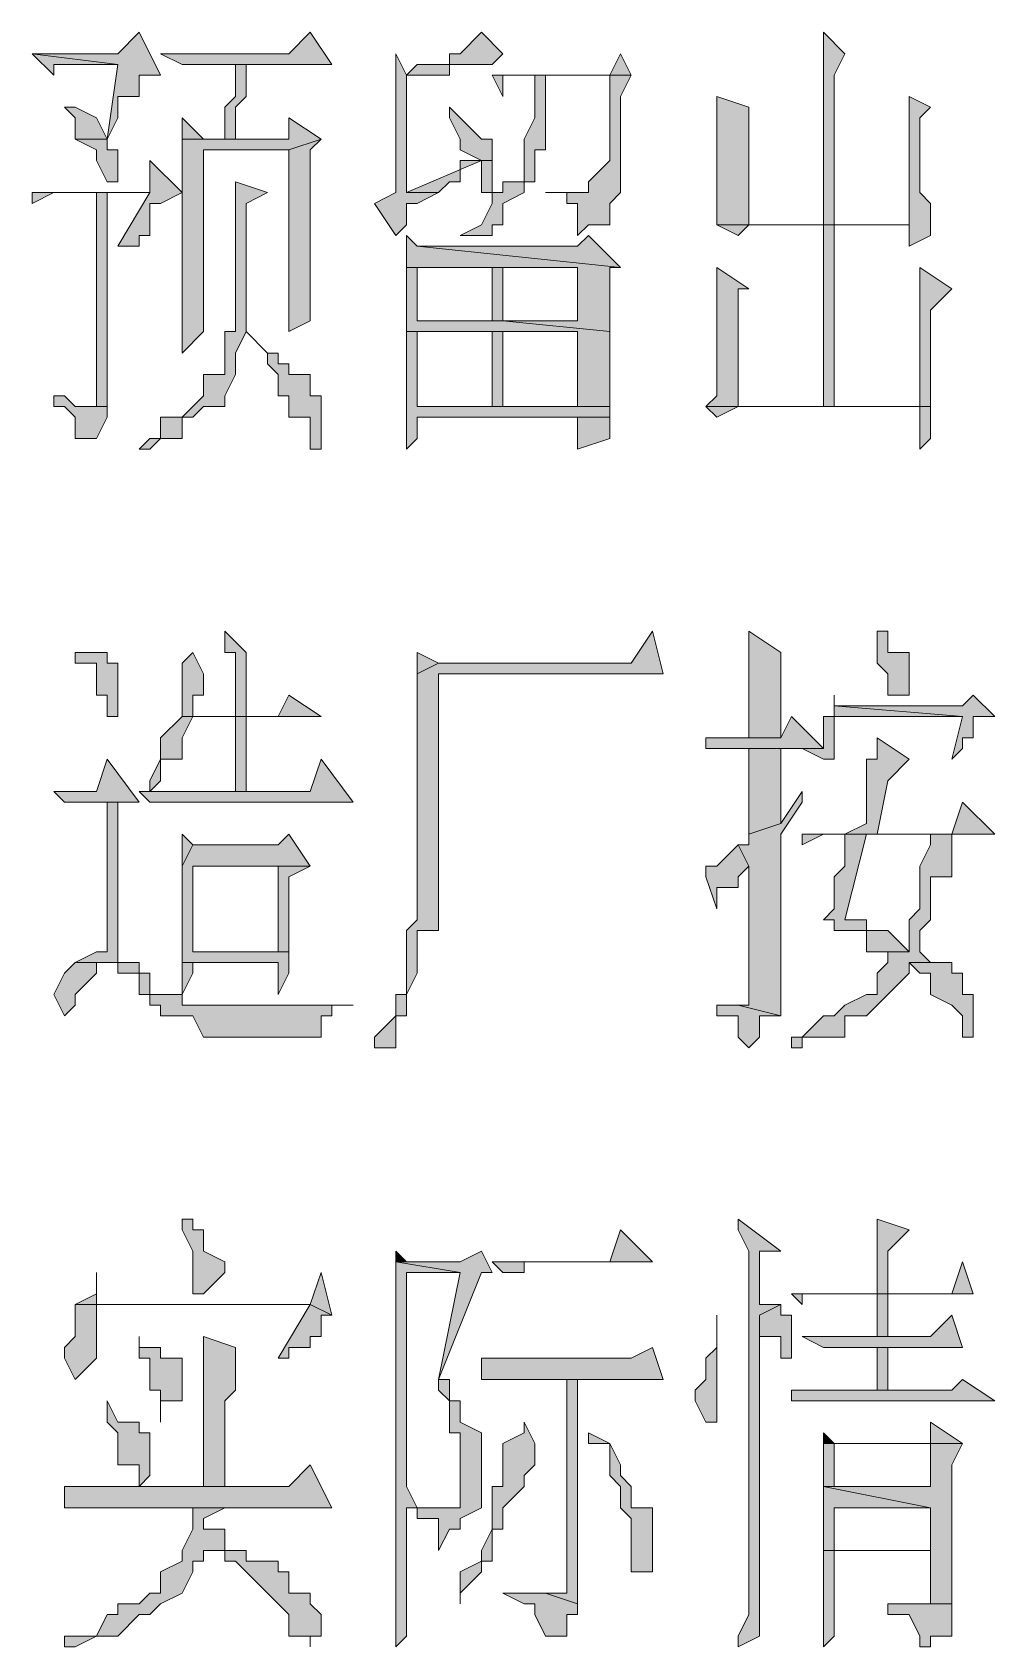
# Model space of a CAD drawing. Header units: millimetres. Extents: x 20 to 821, y 1 to 1134.
# Drawn here: x 633.96 to 650.16, y 519.8 to 546.98 of the extents above; entities that cross this region are included whole.
import ezdxf

# ---------------------------------------------------------------- set-up
doc = ezdxf.new("R2010")
doc.units = ezdxf.units.MM
doc.layers.add('1', color=7, linetype='Continuous')

msp = doc.modelspace()

# ---------------------------------------------------------------- hatches: boundary and pattern name
h = msp.add_hatch(color=0)
h.dxf.hatch_style = 2
h.paths.add_polyline_path([(635.76, 546.981732), (635.4, 546.621732), (633.96, 546.621732), (635.4, 546.441732), (635.22, 545.181732), (634.68, 545.181732), (635.04, 545.001732), (635.04, 544.821732), (635.22, 544.461732), (635.4, 544.461732), (635.4, 544.821732), (635.4, 545.001732), (635.22, 545.001732), (635.22, 545.181732), (635.4, 545.541732), (635.4, 545.901732), (635.76, 545.901732), (635.76, 546.261732), (635.94, 546.261732), (636.12, 546.261732)])
h = msp.add_hatch(color=0)
h.dxf.hatch_style = 2
h.paths.add_polyline_path([(638.64, 546.981732), (638.28, 546.621732), (636.12, 546.621732), (636.48, 546.441732), (639, 546.441732)])
h = msp.add_hatch(color=0)
h.dxf.hatch_style = 2
h.paths.add_polyline_path([(641.52, 546.981732), (641.16, 546.621732), (640.98, 546.621732), (640.98, 546.441732), (640.44, 546.441732), (640.26, 546.261732), (640.98, 546.261732), (640.98, 546.441732), (641.7, 546.441732), (641.88, 546.621732)])
h = msp.add_hatch(color=0)
h.dxf.hatch_style = 2
h.paths.add_polyline_path([(647.28, 546.981732), (647.28, 543.741732), (646.02, 543.741732), (647.46, 543.741732), (647.46, 546.261732), (647.64, 546.621732)])
h = msp.add_hatch(color=0)
h.dxf.hatch_style = 2
h.paths.add_polyline_path([(633.96, 546.621732), (634.32, 546.261732), (634.32, 546.441732), (634.5, 546.441732), (635.4, 546.441732)])
h = msp.add_hatch(color=0)
h.dxf.hatch_style = 2
h.paths.add_polyline_path([(640.08, 546.621732), (640.08, 544.281732), (639.72, 544.101732), (640.08, 543.561732), (640.26, 543.741732), (640.26, 544.101732), (640.44, 544.101732), (640.8, 544.281732), (640.26, 544.281732), (640.26, 546.261732), (640.98, 546.261732), (640.26, 546.261732)])
h = msp.add_hatch(color=0)
h.dxf.hatch_style = 2
h.paths.add_polyline_path([(643.86, 546.621732), (643.68, 546.261732), (641.7, 546.261732), (641.88, 545.901732), (641.88, 546.261732), (642.42, 546.261732), (644.04, 546.261732)])
h = msp.add_hatch(color=0)
h.dxf.hatch_style = 2
h.paths.add_polyline_path([(637.56, 546.441732), (637.38, 546.441732), (637.38, 546.261732), (637.38, 545.901732), (637.2, 545.721732), (637.2, 545.181732), (637.38, 545.181732), (637.38, 545.721732), (637.56, 545.901732)])
h = msp.add_hatch(color=0)
h.dxf.hatch_style = 2
h.paths.add_polyline_path([(642.6, 546.261732), (642.42, 546.261732), (642.42, 545.901732), (642.42, 545.541732), (642.24, 545.181732), (642.24, 544.461732), (641.88, 544.461732), (641.88, 544.281732), (641.7, 544.281732), (641.7, 544.101732), (641.52, 543.741732), (641.16, 543.561732), (641.7, 543.561732), (641.7, 543.741732), (641.88, 543.741732), (641.88, 544.101732), (642.24, 544.281732), (642.24, 544.461732), (642.42, 544.461732), (642.42, 545.001732), (642.6, 545.001732)])
h = msp.add_hatch(color=0)
h.dxf.hatch_style = 2
h.paths.add_polyline_path([(644.04, 546.261732), (643.68, 546.261732), (643.68, 545.901732), (643.68, 544.821732), (643.32, 544.461732), (643.32, 544.281732), (643.14, 544.281732), (642.6, 544.281732), (642.96, 544.281732), (642.96, 544.101732), (643.14, 544.101732), (643.14, 543.561732), (643.32, 543.741732), (643.68, 543.741732), (643.68, 544.101732), (643.86, 544.281732), (643.86, 545.901732)])
h = msp.add_hatch(color=0)
h.dxf.hatch_style = 2
h.paths.add_polyline_path([(645.48, 545.901732), (645.48, 543.741732), (647.46, 543.741732), (646.02, 543.741732), (646.02, 545.541732), (646.02, 545.721732)])
h = msp.add_hatch(color=0)
h.dxf.hatch_style = 2
h.paths.add_polyline_path([(648.72, 545.901732), (648.72, 543.741732), (647.46, 543.741732), (645.48, 543.741732), (647.28, 543.741732), (648.72, 543.741732), (648.72, 543.381732), (649.08, 543.561732), (649.08, 544.101732), (648.9, 544.281732), (648.9, 545.541732), (649.08, 545.721732)])
h = msp.add_hatch(color=0)
h.dxf.hatch_style = 2
h.paths.add_polyline_path([(634.5, 545.721732), (634.68, 545.541732), (634.68, 545.181732), (635.22, 545.181732), (635.04, 545.541732), (634.68, 545.721732)])
h = msp.add_hatch(color=0)
h.dxf.hatch_style = 2
h.paths.add_polyline_path([(636.48, 545.541732), (636.48, 545.181732), (636.84, 545.181732)])
h = msp.add_hatch(color=0)
h.dxf.hatch_style = 2
h.paths.add_polyline_path([(638.28, 545.541732), (638.28, 545.181732), (637.38, 545.181732), (636.48, 545.181732), (636.48, 545.001732), (636.48, 541.941732), (636.48, 541.581732), (636.84, 541.941732), (636.84, 545.001732), (638.28, 545.001732), (638.82, 545.181732)])
h = msp.add_hatch(color=0)
h.dxf.hatch_style = 2
h.paths.add_polyline_path([(640.98, 545.721732), (640.98, 545.541732), (641.16, 545.181732), (641.16, 545.001732), (641.52, 544.821732), (640.26, 544.281732), (640.8, 544.281732), (640.98, 544.461732), (641.16, 544.461732), (641.16, 544.821732), (641.7, 544.821732), (641.7, 545.001732), (641.7, 545.181732), (641.52, 545.181732), (641.16, 545.541732)])
h = msp.add_hatch(color=0)
h.dxf.hatch_style = 2
h.paths.add_polyline_path([(638.82, 545.181732), (638.28, 545.001732), (638.28, 541.941732), (638.64, 542.121732), (638.64, 545.001732)])
h = msp.add_hatch(color=0)
h.dxf.hatch_style = 2
h.paths.add_polyline_path([(635.94, 544.821732), (635.94, 544.281732), (633.96, 544.281732), (635.94, 544.281732), (635.4, 543.381732), (635.76, 543.381732), (635.76, 543.561732), (635.94, 543.561732), (635.94, 543.741732), (635.94, 544.101732), (636.12, 544.101732), (636.48, 544.281732)])
h = msp.add_hatch(color=0)
h.dxf.hatch_style = 2
h.paths.add_polyline_path([(641.7, 544.821732), (641.52, 544.821732), (641.52, 544.461732), (641.52, 544.281732), (641.7, 544.281732)])
h = msp.add_hatch(color=0)
h.dxf.hatch_style = 2
h.paths.add_polyline_path([(637.38, 544.461732), (637.38, 541.941732), (637.2, 541.941732), (637.2, 541.221732), (636.84, 541.221732), (636.84, 540.861732), (636.66, 540.681732), (636.48, 540.501732), (636.12, 540.501732), (636.12, 540.141732), (635.94, 540.141732), (635.76, 539.961732), (635.94, 539.961732), (636.12, 540.141732), (636.48, 540.141732), (636.48, 540.501732), (636.66, 540.501732), (636.84, 540.681732), (637.2, 540.681732), (637.2, 540.861732), (637.38, 541.221732), (637.38, 541.581732), (637.56, 541.941732), (637.56, 544.101732), (637.92, 544.281732)])
h = msp.add_hatch(color=0)
h.dxf.hatch_style = 2
h.paths.add_polyline_path([(633.96, 544.281732), (633.96, 544.101732), (634.32, 544.281732), (635.94, 544.281732)])
h = msp.add_hatch(color=0)
h.dxf.hatch_style = 2
h.paths.add_polyline_path([(635.22, 544.281732), (635.04, 544.281732), (635.04, 540.861732), (635.04, 540.681732), (635.22, 540.681732)])
h = msp.add_hatch(color=0)
h.dxf.hatch_style = 2
h.paths.add_polyline_path([(642.6, 544.281732), (643.14, 544.281732), (642.96, 544.281732)])
h = msp.add_hatch(color=0)
h.dxf.hatch_style = 2
h.paths.add_polyline_path([(645.48, 543.741732), (645.84, 543.561732), (646.02, 543.741732), (647.28, 543.741732)])
h = msp.add_hatch(color=0)
h.dxf.hatch_style = 2
h.paths.add_polyline_path([(647.28, 543.741732), (647.28, 540.681732), (645.84, 540.681732), (647.46, 540.681732), (647.46, 543.741732), (648.72, 543.741732)])
h = msp.add_hatch(color=0)
h.dxf.hatch_style = 2
h.paths.add_polyline_path([(640.26, 543.561732), (640.26, 543.021732), (643.14, 543.021732), (643.14, 542.121732), (641.88, 542.121732), (643.68, 541.941732), (643.68, 543.021732), (643.86, 543.021732), (640.44, 543.381732)])
h = msp.add_hatch(color=0)
h.dxf.hatch_style = 2
h.paths.add_polyline_path([(643.32, 543.561732), (643.14, 543.381732), (640.44, 543.381732), (643.86, 543.021732)])
h = msp.add_hatch(color=0)
h.dxf.hatch_style = 2
h.paths.add_polyline_path([(640.26, 543.021732), (640.26, 541.941732), (641.7, 541.941732), (643.14, 541.941732), (643.14, 540.681732), (640.44, 540.681732), (643.68, 540.681732), (643.68, 541.941732), (641.88, 542.121732), (640.44, 542.121732), (640.44, 543.021732), (641.7, 543.021732), (643.14, 543.021732)])
h = msp.add_hatch(color=0)
h.dxf.hatch_style = 2
h.paths.add_polyline_path([(641.88, 543.021732), (641.7, 543.021732), (641.7, 542.121732), (640.44, 542.121732), (641.88, 542.121732)])
h = msp.add_hatch(color=0)
h.dxf.hatch_style = 2
h.paths.add_polyline_path([(645.48, 543.021732), (645.48, 540.861732), (645.3, 540.681732), (648.9, 540.681732), (648.9, 539.961732), (649.08, 540.141732), (649.08, 540.681732), (647.46, 540.681732), (645.84, 540.681732), (645.84, 542.661732), (646.02, 542.661732)])
h = msp.add_hatch(color=0)
h.dxf.hatch_style = 2
h.paths.add_polyline_path([(648.9, 543.021732), (648.9, 540.681732), (647.46, 540.681732), (649.08, 540.681732), (649.08, 540.861732), (649.08, 542.301732), (649.44, 542.661732)])
h = msp.add_hatch(color=0)
h.dxf.hatch_style = 2
h.paths.add_polyline_path([(637.56, 541.941732), (637.92, 541.581732), (637.92, 541.401732), (638.1, 541.221732), (638.1, 540.861732), (638.28, 540.861732), (638.28, 540.501732), (638.64, 540.501732), (638.64, 539.961732), (638.82, 539.961732), (638.82, 540.861732), (638.64, 540.861732), (638.64, 541.221732), (638.28, 541.221732), (638.28, 541.401732), (638.1, 541.401732), (638.1, 541.581732), (637.92, 541.581732)])
h = msp.add_hatch(color=0)
h.dxf.hatch_style = 2
h.paths.add_polyline_path([(640.26, 541.941732), (640.26, 539.961732), (640.44, 540.141732), (640.44, 540.501732), (643.14, 540.501732), (643.68, 540.501732), (643.68, 540.681732), (640.44, 540.681732), (640.44, 541.941732), (641.7, 541.941732)])
h = msp.add_hatch(color=0)
h.dxf.hatch_style = 2
h.paths.add_polyline_path([(641.7, 541.941732), (641.7, 540.681732), (641.88, 540.681732), (641.88, 541.941732), (643.14, 541.941732)])
h = msp.add_hatch(color=0)
h.dxf.hatch_style = 2
h.paths.add_polyline_path([(634.32, 540.861732), (634.32, 540.681732), (634.5, 540.681732), (634.68, 540.501732), (634.68, 540.141732), (635.04, 540.141732), (635.22, 540.501732), (635.22, 540.681732), (635.04, 540.681732), (634.68, 540.681732), (634.5, 540.861732)])
h = msp.add_hatch(color=0)
h.dxf.hatch_style = 2
h.paths.add_polyline_path([(645.3, 540.681732), (645.48, 540.501732), (645.84, 540.681732), (648.9, 540.681732)])
h = msp.add_hatch(color=0)
h.dxf.hatch_style = 2
h.paths.add_polyline_path([(643.68, 540.501732), (643.14, 540.501732), (643.14, 539.961732), (643.68, 540.141732)])
h = msp.add_hatch(color=0)
h.dxf.hatch_style = 2
h.paths.add_polyline_path([(637.2, 536.901732), (637.2, 536.541732), (637.38, 536.541732), (637.38, 535.461732), (637.56, 535.461732), (637.56, 536.541732)])
h = msp.add_hatch(color=0)
h.dxf.hatch_style = 2
h.paths.add_polyline_path([(644.4, 536.901732), (644.04, 536.361732), (640.8, 536.361732), (640.44, 536.181732), (640.44, 532.221732), (640.44, 532.041732), (640.26, 531.861732), (640.26, 530.781732), (640.08, 530.781732), (640.08, 530.421732), (639.72, 530.061732), (639.72, 529.881732), (640.08, 529.881732), (640.08, 530.421732), (640.26, 530.421732), (640.26, 530.781732), (640.44, 531.141732), (640.44, 531.861732), (640.8, 531.861732), (640.8, 536.181732), (644.58, 536.181732)])
h = msp.add_hatch(color=0)
h.dxf.hatch_style = 2
h.paths.add_polyline_path([(646.02, 536.901732), (646.02, 535.101732), (646.56, 535.101732), (646.56, 536.541732)])
h = msp.add_hatch(color=0)
h.dxf.hatch_style = 2
h.paths.add_polyline_path([(648.18, 536.901732), (648.18, 536.361732), (648.36, 536.181732), (648.36, 535.821732), (648.72, 535.821732), (648.72, 536.541732), (648.36, 536.541732), (648.36, 536.901732)])
h = msp.add_hatch(color=0)
h.dxf.hatch_style = 2
h.paths.add_polyline_path([(634.68, 536.541732), (634.68, 536.361732), (635.04, 536.361732), (635.04, 535.821732), (635.22, 535.821732), (635.22, 535.461732), (635.4, 535.461732), (635.4, 536.361732), (635.22, 536.361732), (635.22, 536.541732), (635.04, 536.541732)])
h = msp.add_hatch(color=0)
h.dxf.hatch_style = 2
h.paths.add_polyline_path([(636.66, 536.541732), (636.48, 536.361732), (636.48, 535.461732), (636.66, 535.461732), (636.66, 535.821732), (636.84, 535.821732), (636.84, 536.181732)])
h = msp.add_hatch(color=0)
h.dxf.hatch_style = 2
h.paths.add_polyline_path([(640.44, 536.541732), (640.44, 536.181732), (640.8, 536.361732)])
h = msp.add_hatch(color=0)
h.dxf.hatch_style = 2
h.paths.add_polyline_path([(638.28, 535.821732), (638.1, 535.461732), (636.48, 535.461732), (636.12, 535.101732), (636.12, 534.741732), (635.94, 534.381732), (635.94, 534.201732), (636.12, 534.381732), (636.12, 534.741732), (636.48, 534.741732), (636.48, 535.101732), (636.66, 535.461732), (638.82, 535.461732)])
h = msp.add_hatch(color=0)
h.dxf.hatch_style = 2
h.paths.add_polyline_path([(649.8, 535.821732), (649.62, 535.641732), (647.46, 535.641732), (649.62, 535.461732), (649.44, 534.741732), (649.62, 534.921732), (649.62, 535.101732), (649.8, 535.101732), (649.8, 535.461732), (650.16, 535.461732)])
h = msp.add_hatch(color=0)
h.dxf.hatch_style = 2
h.paths.add_polyline_path([(647.46, 535.821732), (647.46, 535.641732)])
h = msp.add_hatch(color=0)
h.dxf.hatch_style = 2
h.paths.add_polyline_path([(637.38, 534.201732), (637.56, 534.201732), (637.56, 535.461732), (637.38, 535.461732)])
h = msp.add_hatch(color=0)
h.dxf.hatch_style = 2
h.paths.add_polyline_path([(646.74, 535.461732), (646.56, 535.101732), (645.3, 535.101732), (645.3, 534.921732), (647.28, 534.921732)])
h = msp.add_hatch(color=0)
h.dxf.hatch_style = 2
h.paths.add_polyline_path([(647.46, 535.641732), (647.46, 535.461732), (647.28, 535.461732), (647.28, 534.921732), (646.92, 534.921732), (647.28, 534.741732), (647.46, 534.741732), (647.46, 534.921732), (647.46, 535.461732), (649.62, 535.461732)])
h = msp.add_hatch(color=0)
h.dxf.hatch_style = 2
h.paths.add_polyline_path([(646.56, 534.921732), (646.02, 534.921732), (646.02, 533.481732), (646.56, 533.661732)])
h = msp.add_hatch(color=0)
h.dxf.hatch_style = 2
h.paths.add_polyline_path([(648.18, 535.101732), (648.18, 534.741732), (648, 534.741732), (648, 533.661732), (647.64, 533.481732), (648.18, 533.481732), (648.36, 534.381732), (648.72, 534.741732)])
h = msp.add_hatch(color=0)
h.dxf.hatch_style = 2
h.paths.add_polyline_path([(635.22, 534.741732), (635.04, 534.201732), (634.32, 534.201732), (634.5, 534.021732), (635.76, 534.021732)])
h = msp.add_hatch(color=0)
h.dxf.hatch_style = 2
h.paths.add_polyline_path([(638.82, 534.741732), (638.64, 534.201732), (635.76, 534.201732), (635.94, 534.021732), (639.36, 534.021732)])
h = msp.add_hatch(color=0)
h.dxf.hatch_style = 2
h.paths.add_polyline_path([(646.92, 534.201732), (646.56, 533.661732), (646.02, 533.481732), (646.02, 533.301732), (645.84, 533.301732), (646.02, 532.941732), (646.02, 530.601732), (645.84, 530.601732), (646.56, 530.421732), (646.56, 533.481732), (646.92, 534.021732)])
h = msp.add_hatch(color=0)
h.dxf.hatch_style = 2
h.paths.add_polyline_path([(635.76, 534.021732), (635.22, 534.021732), (635.22, 531.501732), (635.04, 531.501732), (634.68, 531.321732), (635.4, 531.321732), (635.4, 531.141732), (635.76, 531.141732), (635.76, 530.781732), (635.94, 530.781732), (635.94, 530.601732), (636.12, 530.601732), (636.12, 530.421732), (636.66, 530.421732), (636.84, 530.061732), (637.2, 530.061732), (638.82, 530.061732), (638.82, 530.421732), (639, 530.421732), (639, 530.601732), (639.36, 530.601732), (637.56, 530.601732), (636.48, 530.601732), (636.48, 530.781732), (635.94, 530.781732), (635.94, 531.141732), (635.76, 531.141732), (635.76, 531.321732), (635.4, 531.321732), (635.4, 531.501732), (635.4, 534.021732)])
h = msp.add_hatch(color=0)
h.dxf.hatch_style = 2
h.paths.add_polyline_path([(649.62, 534.021732), (649.44, 533.481732), (646.92, 533.481732), (646.92, 533.301732), (647.28, 533.481732), (650.16, 533.481732)])
h = msp.add_hatch(color=0)
h.dxf.hatch_style = 2
h.paths.add_polyline_path([(636.48, 533.481732), (636.48, 532.941732), (636.66, 533.301732)])
h = msp.add_hatch(color=0)
h.dxf.hatch_style = 2
h.paths.add_polyline_path([(638.28, 533.481732), (638.1, 533.301732), (636.66, 533.301732), (636.48, 532.941732), (636.48, 531.321732), (638.1, 531.321732), (638.1, 530.781732), (638.28, 531.141732), (638.28, 531.501732), (636.66, 531.501732), (636.66, 532.941732), (638.1, 532.941732), (638.64, 532.941732)])
h = msp.add_hatch(color=0)
h.dxf.hatch_style = 2
h.paths.add_polyline_path([(645.84, 533.301732), (645.48, 532.941732), (645.3, 532.941732), (645.3, 532.761732), (645.48, 532.221732), (645.48, 532.581732), (645.84, 532.581732), (645.84, 532.761732), (646.02, 532.941732)])
h = msp.add_hatch(color=0)
h.dxf.hatch_style = 2
h.paths.add_polyline_path([(649.44, 533.481732), (649.08, 533.481732), (649.08, 533.301732), (648.9, 532.941732), (648.9, 532.221732), (648.72, 532.041732), (648.72, 531.501732), (648.18, 531.501732), (648.36, 531.501732), (648.36, 531.321732), (648.18, 531.141732), (648.18, 530.781732), (648, 530.781732), (647.64, 530.601732), (647.46, 530.421732), (647.28, 530.421732), (646.92, 530.061732), (646.74, 530.061732), (646.74, 529.881732), (646.92, 529.881732), (646.92, 530.061732), (647.64, 530.061732), (647.64, 530.421732), (648, 530.421732), (648.18, 530.601732), (648.36, 530.781732), (648.72, 531.141732), (648.72, 531.321732), (649.44, 531.321732), (649.08, 531.321732), (648.9, 531.501732), (648.9, 531.861732), (649.08, 532.041732), (649.08, 532.761732), (649.44, 532.761732)])
h = msp.add_hatch(color=0)
h.dxf.hatch_style = 2
h.paths.add_polyline_path([(648, 533.481732), (647.64, 533.481732), (647.64, 533.301732), (647.64, 532.941732), (647.46, 532.761732), (647.46, 532.221732), (647.28, 532.041732), (647.46, 532.041732), (647.46, 531.861732), (648, 531.861732), (648, 531.501732), (648.72, 531.501732), (648.36, 531.861732), (648, 531.861732), (648, 532.041732), (647.64, 532.041732)])
h = msp.add_hatch(color=0)
h.dxf.hatch_style = 2
h.paths.add_polyline_path([(638.64, 532.941732), (638.1, 532.941732), (638.1, 531.501732), (636.66, 531.501732), (638.28, 531.501732), (638.28, 532.761732)])
h = msp.add_hatch(color=0)
h.dxf.hatch_style = 2
h.paths.add_polyline_path([(634.68, 531.321732), (634.5, 531.141732), (634.32, 530.781732), (634.5, 530.421732), (634.68, 530.601732), (634.68, 530.781732), (635.04, 531.141732), (635.04, 531.321732), (635.22, 531.321732)])
h = msp.add_hatch(color=0)
h.dxf.hatch_style = 2
h.paths.add_polyline_path([(636.48, 531.321732), (636.48, 530.781732), (636.66, 531.141732), (636.66, 531.321732), (638.1, 531.321732)])
h = msp.add_hatch(color=0)
h.dxf.hatch_style = 2
h.paths.add_polyline_path([(649.44, 531.321732), (648.72, 531.321732), (648.9, 531.141732), (649.08, 531.141732), (649.08, 530.781732), (649.44, 530.601732), (649.62, 530.421732), (649.62, 530.061732), (649.8, 530.061732), (649.8, 530.781732), (649.62, 530.781732), (649.62, 531.141732), (649.44, 531.141732)])
h = msp.add_hatch(color=0)
h.dxf.hatch_style = 2
h.paths.add_polyline_path([(639.36, 530.601732), (637.56, 530.601732)])
h = msp.add_hatch(color=0)
h.dxf.hatch_style = 2
h.paths.add_polyline_path([(645.48, 530.601732), (645.48, 530.421732), (645.84, 530.421732), (645.84, 530.061732), (646.02, 529.881732), (646.2, 530.061732), (646.2, 530.421732), (646.56, 530.421732), (645.84, 530.601732)])
h = msp.add_hatch(color=0)
h.dxf.hatch_style = 2
h.paths.add_polyline_path([(636.48, 527.001732), (636.48, 526.821732), (636.66, 526.461732), (636.66, 525.741732), (636.84, 525.741732), (637.2, 526.101732), (637.2, 526.281732), (636.84, 526.461732), (636.84, 526.821732), (636.66, 526.821732), (636.66, 527.001732)])
h = msp.add_hatch(color=0)
h.dxf.hatch_style = 2
h.paths.add_polyline_path([(643.86, 526.821732), (643.68, 526.281732), (641.7, 526.281732), (641.88, 526.101732), (642.24, 526.101732), (642.24, 526.281732), (644.4, 526.281732)])
h = msp.add_hatch(color=0)
h.dxf.hatch_style = 2
h.paths.add_polyline_path([(645.84, 527.001732), (645.84, 526.821732), (646.02, 526.461732), (646.02, 520.341732), (645.84, 519.981732), (645.84, 519.801732), (646.2, 519.981732), (646.2, 521.061732), (646.2, 525.381732), (646.56, 525.561732), (646.2, 525.561732), (646.2, 526.461732), (646.56, 526.461732)])
h = msp.add_hatch(color=0)
h.dxf.hatch_style = 2
h.paths.add_polyline_path([(648.18, 527.001732), (648.18, 525.741732), (648.36, 525.741732), (648.36, 526.461732), (648.72, 526.821732)])
h = msp.add_hatch(color=0)
h.dxf.hatch_style = 2
h.paths.add_polyline_path([(641.52, 526.461732), (641.16, 526.281732), (640.08, 526.281732), (641.16, 526.101732), (640.8, 524.301732), (640.8, 524.121732), (640.98, 523.941732), (640.98, 523.401732), (641.16, 523.401732), (641.16, 522.141732), (640.98, 522.141732), (640.44, 522.141732), (640.44, 521.961732), (640.8, 521.961732), (640.8, 521.781732), (640.8, 521.421732), (640.98, 521.781732), (641.16, 521.781732), (641.16, 521.961732), (641.52, 522.141732), (641.52, 523.401732), (641.16, 523.581732), (641.16, 523.941732), (640.98, 523.941732), (640.98, 524.301732), (640.8, 524.301732), (641.52, 526.101732), (641.7, 526.101732)])
h = msp.add_hatch(color=0)
h.dxf.hatch_style = 2
h.paths.add_polyline_path([(640.08, 526.461732), (640.08, 526.281732), (640.26, 526.281732)])
h = msp.add_hatch(color=0)
h.dxf.hatch_style = 2
h.paths.add_polyline_path([(640.08, 526.281732), (640.08, 521.781732), (640.08, 521.421732), (640.08, 519.801732), (640.26, 519.981732), (640.26, 522.141732), (640.8, 522.141732), (640.44, 522.141732), (640.26, 522.501732), (640.26, 526.101732), (641.16, 526.101732)])
h = msp.add_hatch(color=0)
h.dxf.hatch_style = 2
h.paths.add_polyline_path([(649.62, 526.281732), (649.44, 525.741732), (646.74, 525.741732), (646.92, 525.561732), (646.92, 525.741732), (647.28, 525.741732), (649.8, 525.741732)])
h = msp.add_hatch(color=0)
h.dxf.hatch_style = 2
h.paths.add_polyline_path([(638.82, 526.101732), (638.64, 525.561732), (634.68, 525.561732), (638.64, 525.561732), (639, 525.381732)])
h = msp.add_hatch(color=0)
h.dxf.hatch_style = 2
h.paths.add_polyline_path([(635.04, 526.101732), (635.04, 525.741732), (634.68, 525.561732), (635.04, 525.561732)])
h = msp.add_hatch(color=0)
h.dxf.hatch_style = 2
h.paths.add_polyline_path([(648.18, 525.021732), (648.36, 525.021732), (648.36, 525.741732), (648.18, 525.741732)])
h = msp.add_hatch(color=0)
h.dxf.hatch_style = 2
h.paths.add_polyline_path([(634.68, 525.561732), (634.68, 525.021732), (634.5, 524.841732), (634.5, 524.661732), (634.68, 524.301732), (635.04, 524.661732), (635.04, 525.561732), (638.64, 525.561732)])
h = msp.add_hatch(color=0)
h.dxf.hatch_style = 2
h.paths.add_polyline_path([(638.64, 525.561732), (638.1, 524.661732), (638.28, 524.661732), (638.28, 524.841732), (638.64, 524.841732), (638.64, 525.021732), (638.82, 525.021732), (638.82, 525.381732), (639, 525.381732)])
h = msp.add_hatch(color=0)
h.dxf.hatch_style = 2
h.paths.add_polyline_path([(646.56, 525.561732), (646.2, 525.381732), (646.2, 525.021732), (646.56, 525.021732), (646.56, 524.661732), (646.74, 524.661732), (646.74, 525.381732), (646.56, 525.381732)])
h = msp.add_hatch(color=0)
h.dxf.hatch_style = 2
h.paths.add_polyline_path([(645.48, 525.381732), (645.48, 524.841732), (645.3, 524.661732), (645.3, 524.301732), (645.12, 524.121732), (645.12, 523.941732), (645.3, 523.581732), (645.48, 523.581732), (645.48, 523.941732)])
h = msp.add_hatch(color=0)
h.dxf.hatch_style = 2
h.paths.add_polyline_path([(649.44, 525.381732), (649.08, 525.021732), (646.92, 525.021732), (647.28, 524.841732), (649.62, 524.841732)])
h = msp.add_hatch(color=0)
h.dxf.hatch_style = 2
h.paths.add_polyline_path([(635.76, 525.021732), (635.76, 524.661732), (635.94, 524.661732), (635.94, 524.121732), (636.12, 524.121732), (636.12, 523.581732), (636.12, 523.941732), (636.48, 523.941732), (636.48, 524.121732), (636.48, 524.661732), (636.12, 524.661732), (636.12, 524.841732), (635.94, 524.841732), (635.76, 524.841732)])
h = msp.add_hatch(color=0)
h.dxf.hatch_style = 2
h.paths.add_polyline_path([(636.84, 525.021732), (636.84, 522.501732), (636.66, 522.501732), (637.2, 522.501732), (637.2, 522.681732), (637.2, 523.581732), (637.2, 523.941732), (637.38, 524.121732), (637.38, 524.841732)])
h = msp.add_hatch(color=0)
h.dxf.hatch_style = 2
h.paths.add_polyline_path([(644.4, 524.841732), (644.04, 524.661732), (641.52, 524.661732), (641.52, 524.301732), (644.58, 524.301732)])
h = msp.add_hatch(color=0)
h.dxf.hatch_style = 2
h.paths.add_polyline_path([(648.18, 524.121732), (648.36, 524.121732), (648.36, 524.841732), (648.18, 524.841732)])
h = msp.add_hatch(color=0)
h.dxf.hatch_style = 2
h.paths.add_polyline_path([(643.14, 524.301732), (642.96, 524.301732), (642.96, 521.061732), (642.96, 520.701732), (642.6, 520.701732), (643.14, 520.521732)])
h = msp.add_hatch(color=0)
h.dxf.hatch_style = 2
h.paths.add_polyline_path([(649.62, 524.301732), (649.44, 524.121732), (646.74, 524.121732), (646.74, 523.941732), (650.16, 523.941732)])
h = msp.add_hatch(color=0)
h.dxf.hatch_style = 2
h.paths.add_polyline_path([(635.22, 523.941732), (635.22, 523.581732), (635.4, 523.401732), (635.4, 522.861732), (635.76, 522.861732), (635.76, 522.501732), (635.94, 522.681732), (635.94, 523.401732), (635.76, 523.401732), (635.76, 523.581732), (635.4, 523.581732)])
h = msp.add_hatch(color=0)
h.dxf.hatch_style = 2
h.paths.add_polyline_path([(642.24, 523.581732), (642.24, 523.401732), (641.88, 523.221732), (641.88, 522.501732), (641.7, 522.501732), (641.7, 521.781732), (641.52, 521.421732), (641.52, 521.241732), (641.16, 521.061732), (641.16, 520.521732), (641.16, 520.701732), (641.52, 521.061732), (641.52, 521.241732), (641.7, 521.241732), (641.7, 521.421732), (641.7, 521.781732), (641.88, 521.781732), (641.88, 522.141732), (642.24, 522.501732), (642.24, 522.681732), (642.42, 522.861732), (642.42, 523.221732)])
h = msp.add_hatch(color=0)
h.dxf.hatch_style = 2
h.paths.add_polyline_path([(649.08, 523.581732), (649.08, 523.221732), (647.46, 523.221732), (647.28, 523.221732), (647.28, 522.861732), (647.28, 522.501732), (647.46, 522.501732), (647.46, 523.221732), (649.08, 523.221732), (649.62, 523.221732)])
h = msp.add_hatch(color=0)
h.dxf.hatch_style = 2
h.paths.add_polyline_path([(643.32, 523.401732), (643.32, 523.221732), (643.68, 523.221732), (643.68, 522.681732), (643.86, 522.501732), (643.86, 522.141732), (644.04, 521.961732), (644.04, 521.061732), (644.4, 521.061732), (644.4, 521.961732), (644.4, 522.141732), (644.04, 522.141732), (644.04, 522.501732), (643.86, 522.681732), (643.86, 522.861732), (643.68, 523.221732)])
h = msp.add_hatch(color=0)
h.dxf.hatch_style = 2
h.paths.add_polyline_path([(647.28, 523.401732), (647.28, 523.221732), (647.46, 523.221732)])
h = msp.add_hatch(color=0)
h.dxf.hatch_style = 2
h.paths.add_polyline_path([(649.62, 523.221732), (649.08, 523.221732), (649.08, 522.501732), (647.28, 522.501732), (649.08, 522.141732), (649.08, 521.421732), (647.46, 521.421732), (647.28, 521.421732), (649.08, 521.421732), (649.08, 520.521732), (648.9, 520.521732), (648.72, 520.521732), (649.44, 520.521732), (649.44, 522.861732)])
h = msp.add_hatch(color=0)
h.dxf.hatch_style = 2
h.paths.add_polyline_path([(638.64, 522.861732), (638.28, 522.501732), (634.5, 522.501732), (634.5, 522.141732), (639, 522.141732)])
h = msp.add_hatch(color=0)
h.dxf.hatch_style = 2
h.paths.add_polyline_path([(647.28, 522.501732), (647.28, 521.421732), (647.46, 521.421732), (647.46, 522.141732), (649.08, 522.141732)])
h = msp.add_hatch(color=0)
h.dxf.hatch_style = 2
h.paths.add_polyline_path([(637.2, 522.141732), (636.66, 522.141732), (636.66, 521.961732), (636.66, 521.781732), (636.48, 521.421732), (636.48, 521.241732), (636.12, 521.061732), (636.12, 520.701732), (635.94, 520.701732), (635.76, 520.521732), (635.4, 520.521732), (635.4, 520.341732), (635.22, 520.341732), (635.04, 519.981732), (634.68, 519.981732), (634.5, 519.981732), (634.5, 519.801732), (634.68, 519.801732), (635.04, 519.981732), (635.4, 519.981732), (635.76, 520.341732), (635.94, 520.341732), (636.12, 520.521732), (636.48, 520.701732), (636.66, 521.061732), (636.66, 521.241732), (636.84, 521.241732), (636.84, 521.421732), (637.2, 521.421732), (637.2, 521.781732), (636.84, 521.781732), (636.84, 521.961732)])
h = msp.add_hatch(color=0)
h.dxf.hatch_style = 2
h.paths.add_polyline_path([(640.8, 522.141732), (640.26, 522.141732), (640.44, 522.141732), (640.98, 522.141732)])
h = msp.add_hatch(color=0)
h.dxf.hatch_style = 2
h.paths.add_polyline_path([(637.2, 521.421732), (636.84, 521.421732), (637.2, 521.421732), (637.2, 521.241732), (637.38, 521.241732), (637.56, 521.061732), (637.92, 520.701732), (638.1, 520.521732), (638.28, 520.341732), (638.28, 519.981732), (638.64, 519.981732), (638.64, 519.801732), (638.64, 519.981732), (638.82, 519.981732), (638.82, 520.341732), (638.64, 520.521732), (638.64, 520.701732), (638.28, 520.701732), (638.28, 521.061732), (638.1, 521.061732), (638.1, 521.241732), (637.56, 521.241732), (637.56, 521.421732)])
h = msp.add_hatch(color=0)
h.dxf.hatch_style = 2
h.paths.add_polyline_path([(647.28, 521.421732), (647.28, 519.801732), (647.46, 519.981732), (647.46, 521.421732), (649.08, 521.421732)])
h = msp.add_hatch(color=0)
h.dxf.hatch_style = 2
h.paths.add_polyline_path([(641.88, 520.701732), (642.24, 520.521732), (642.42, 520.521732), (642.42, 520.341732), (642.6, 519.981732), (642.96, 519.981732), (642.96, 520.341732), (643.14, 520.341732), (643.14, 520.521732), (642.6, 520.701732)])
h = msp.add_hatch(color=0)
h.dxf.hatch_style = 2
h.paths.add_polyline_path([(648.36, 520.521732), (648.36, 520.341732), (648.72, 520.341732), (648.9, 519.981732), (648.9, 519.801732), (649.08, 519.801732), (649.08, 519.981732), (649.44, 519.981732), (649.44, 520.521732), (648.72, 520.521732)])

# ---------------------------------------------------------------- linework, layer by layer
at = {"layer": '1', "color": 0, "lineweight": 5}
for points in [[(635.76, 546.981732), (635.4, 546.621732), (633.96, 546.621732), (635.4, 546.441732), (635.22, 545.181732), (634.68, 545.181732), (635.04, 545.001732), (635.04, 544.821732), (635.22, 544.461732), (635.4, 544.461732), (635.4, 544.821732), (635.4, 545.001732), (635.22, 545.001732), (635.22, 545.181732), (635.4, 545.541732), (635.4, 545.901732), (635.76, 545.901732), (635.76, 545.901732), (635.76, 546.261732), (635.94, 546.261732), (636.12, 546.261732), (635.76, 546.981732)], [(638.64, 546.981732), (638.28, 546.621732), (636.12, 546.621732), (636.48, 546.441732), (639, 546.441732), (638.64, 546.981732)], [(641.52, 546.981732), (641.16, 546.621732), (640.98, 546.621732), (640.98, 546.441732), (640.44, 546.441732), (640.26, 546.261732), (640.98, 546.261732), (640.98, 546.441732), (641.7, 546.441732), (641.88, 546.621732), (641.52, 546.981732)], [(647.28, 546.981732), (647.28, 543.741732), (646.02, 543.741732), (647.46, 543.741732), (647.46, 546.261732), (647.64, 546.621732), (647.28, 546.981732)], [(633.96, 546.621732), (634.32, 546.261732), (634.32, 546.441732), (634.5, 546.441732), (635.4, 546.441732), (633.96, 546.621732)], [(640.08, 546.621732), (640.08, 544.281732), (639.72, 544.101732), (640.08, 543.561732), (640.26, 543.741732), (640.26, 544.101732), (640.44, 544.101732), (640.8, 544.281732), (640.26, 544.281732), (640.26, 546.261732), (640.26, 546.261732), (640.98, 546.261732), (640.26, 546.261732), (640.08, 546.621732)], [(643.86, 546.621732), (643.68, 546.261732), (641.7, 546.261732), (641.88, 545.901732), (641.88, 546.261732), (642.42, 546.261732), (644.04, 546.261732), (643.86, 546.621732)], [(637.56, 546.441732), (637.38, 546.441732), (637.38, 546.261732), (637.38, 545.901732), (637.2, 545.721732), (637.2, 545.181732), (637.38, 545.181732), (637.38, 545.721732), (637.56, 545.901732), (637.56, 546.441732)], [(642.6, 546.261732), (642.42, 546.261732), (642.42, 545.901732), (642.42, 545.541732), (642.24, 545.181732), (642.24, 544.461732), (641.88, 544.461732), (641.88, 544.281732), (641.7, 544.281732), (641.7, 544.101732), (641.52, 543.741732), (641.16, 543.561732), (641.7, 543.561732), (641.7, 543.741732), (641.88, 543.741732), (641.88, 544.101732), (642.24, 544.281732), (642.24, 544.461732), (642.42, 544.461732), (642.42, 545.001732), (642.6, 545.001732), (642.6, 546.261732)], [(644.04, 546.261732), (643.68, 546.261732), (643.68, 545.901732), (643.68, 544.821732), (643.32, 544.461732), (643.32, 544.281732), (643.14, 544.281732), (642.6, 544.281732), (642.96, 544.281732), (642.96, 544.101732), (643.14, 544.101732), (643.14, 543.561732), (643.32, 543.741732), (643.32, 543.741732), (643.68, 543.741732), (643.68, 544.101732), (643.86, 544.281732), (643.86, 545.901732), (644.04, 546.261732)], [(645.48, 545.901732), (645.48, 543.741732), (647.46, 543.741732), (646.02, 543.741732), (646.02, 545.541732), (646.02, 545.721732), (645.48, 545.901732)], [(648.72, 545.901732), (648.72, 543.741732), (647.46, 543.741732), (645.48, 543.741732), (647.28, 543.741732), (648.72, 543.741732), (648.72, 543.381732), (649.08, 543.561732), (649.08, 544.101732), (648.9, 544.281732), (648.9, 545.541732), (649.08, 545.721732), (648.72, 545.901732)], [(634.5, 545.721732), (634.68, 545.541732), (634.68, 545.181732), (635.22, 545.181732), (635.04, 545.541732), (634.68, 545.721732), (634.5, 545.721732)], [(636.48, 545.541732), (636.48, 545.181732), (636.84, 545.181732), (636.48, 545.541732)], [(638.28, 545.541732), (638.28, 545.181732), (637.38, 545.181732), (636.48, 545.181732), (636.48, 545.001732), (636.48, 541.941732), (636.48, 541.581732), (636.84, 541.941732), (636.84, 545.001732), (638.28, 545.001732), (638.82, 545.181732), (638.28, 545.541732)], [(640.98, 545.721732), (640.98, 545.541732), (641.16, 545.181732), (641.16, 545.001732), (641.52, 544.821732), (640.26, 544.281732), (640.8, 544.281732), (640.98, 544.461732), (641.16, 544.461732), (641.16, 544.821732), (641.7, 544.821732), (641.7, 545.001732), (641.7, 545.181732), (641.52, 545.181732), (641.16, 545.541732), (640.98, 545.721732)], [(638.82, 545.181732), (638.28, 545.001732), (638.28, 541.941732), (638.64, 542.121732), (638.64, 545.001732), (638.82, 545.181732)], [(635.94, 544.821732), (635.94, 544.281732), (633.96, 544.281732), (635.94, 544.281732), (635.4, 543.381732), (635.76, 543.381732), (635.76, 543.561732), (635.94, 543.561732), (635.94, 543.741732), (635.94, 544.101732), (636.12, 544.101732), (636.48, 544.281732), (635.94, 544.821732)], [(641.7, 544.821732), (641.52, 544.821732), (641.52, 544.461732), (641.52, 544.281732), (641.7, 544.281732), (641.7, 544.821732)], [(637.38, 544.461732), (637.38, 541.941732), (637.2, 541.941732), (637.2, 541.221732), (636.84, 541.221732), (636.84, 540.861732), (636.66, 540.681732), (636.48, 540.501732), (636.12, 540.501732), (636.12, 540.141732), (635.94, 540.141732), (635.76, 539.961732), (635.94, 539.961732), (636.12, 540.141732), (636.48, 540.141732), (636.48, 540.501732), (636.66, 540.501732), (636.84, 540.681732), (637.2, 540.681732), (637.2, 540.861732), (637.38, 541.221732), (637.38, 541.581732), (637.56, 541.941732), (637.56, 544.101732), (637.92, 544.281732), (637.38, 544.461732)], [(633.96, 544.281732), (633.96, 544.101732), (634.32, 544.281732), (635.94, 544.281732), (633.96, 544.281732)], [(635.22, 544.281732), (635.04, 544.281732), (635.04, 540.861732), (635.04, 540.681732), (635.22, 540.681732), (635.22, 544.281732)], [(642.6, 544.281732), (643.14, 544.281732), (642.96, 544.281732), (642.6, 544.281732)], [(645.48, 543.741732), (645.84, 543.561732), (646.02, 543.741732), (647.28, 543.741732), (645.48, 543.741732)], [(647.28, 543.741732), (647.28, 540.681732), (645.84, 540.681732), (647.46, 540.681732), (647.46, 543.741732), (648.72, 543.741732), (647.28, 543.741732)], [(640.26, 543.561732), (640.26, 543.021732), (643.14, 543.021732), (643.14, 542.121732), (641.88, 542.121732), (643.68, 541.941732), (643.68, 543.021732), (643.86, 543.021732), (640.44, 543.381732), (640.26, 543.561732)], [(643.32, 543.561732), (643.14, 543.381732), (640.44, 543.381732), (643.86, 543.021732), (643.32, 543.561732)], [(640.26, 543.021732), (640.26, 541.941732), (641.7, 541.941732), (643.14, 541.941732), (643.14, 540.681732), (640.44, 540.681732), (643.68, 540.681732), (643.68, 541.941732), (641.88, 542.121732), (640.44, 542.121732), (640.44, 543.021732), (641.7, 543.021732), (643.14, 543.021732), (640.26, 543.021732)], [(641.88, 543.021732), (641.7, 543.021732), (641.7, 542.121732), (640.44, 542.121732), (641.88, 542.121732), (641.88, 543.021732)], [(645.48, 543.021732), (645.48, 540.861732), (645.3, 540.681732), (648.9, 540.681732), (648.9, 539.961732), (649.08, 540.141732), (649.08, 540.681732), (647.46, 540.681732), (645.84, 540.681732), (645.84, 542.661732), (646.02, 542.661732), (645.48, 543.021732)], [(648.9, 543.021732), (648.9, 540.681732), (647.46, 540.681732), (649.08, 540.681732), (649.08, 540.861732), (649.08, 542.301732), (649.44, 542.661732), (648.9, 543.021732)], [(637.56, 541.941732), (637.92, 541.581732), (637.92, 541.401732), (638.1, 541.221732), (638.1, 540.861732), (638.28, 540.861732), (638.28, 540.501732), (638.64, 540.501732), (638.64, 539.961732), (638.82, 539.961732), (638.82, 540.861732), (638.64, 540.861732), (638.64, 541.221732), (638.28, 541.221732), (638.28, 541.401732), (638.1, 541.401732), (638.1, 541.581732), (637.92, 541.581732), (637.56, 541.941732)], [(640.26, 541.941732), (640.26, 539.961732), (640.44, 540.141732), (640.44, 540.501732), (643.14, 540.501732), (643.68, 540.501732), (643.68, 540.681732), (640.44, 540.681732), (640.44, 541.941732), (641.7, 541.941732), (640.26, 541.941732)], [(641.7, 541.941732), (641.7, 540.681732), (641.88, 540.681732), (641.88, 541.941732), (643.14, 541.941732), (641.7, 541.941732)], [(634.32, 540.861732), (634.32, 540.681732), (634.5, 540.681732), (634.68, 540.501732), (634.68, 540.141732), (635.04, 540.141732), (635.22, 540.501732), (635.22, 540.681732), (635.04, 540.681732), (634.68, 540.681732), (634.5, 540.861732), (634.32, 540.861732)], [(645.3, 540.681732), (645.48, 540.501732), (645.84, 540.681732), (648.9, 540.681732), (645.3, 540.681732)], [(643.68, 540.501732), (643.14, 540.501732), (643.14, 539.961732), (643.68, 540.141732), (643.68, 540.501732)], [(637.2, 536.901732), (637.2, 536.541732), (637.38, 536.541732), (637.38, 535.461732), (637.56, 535.461732), (637.56, 536.541732), (637.2, 536.901732)], [(644.4, 536.901732), (644.04, 536.361732), (640.8, 536.361732), (640.44, 536.181732), (640.44, 532.221732), (640.44, 532.221732), (640.44, 532.041732), (640.26, 531.861732), (640.26, 530.781732), (640.08, 530.781732), (640.08, 530.421732), (639.72, 530.061732), (639.72, 529.881732), (640.08, 529.881732), (640.08, 530.421732), (640.26, 530.421732), (640.26, 530.781732), (640.44, 531.141732), (640.44, 531.861732), (640.8, 531.861732), (640.8, 536.181732), (644.58, 536.181732), (644.4, 536.901732)], [(646.02, 536.901732), (646.02, 535.101732), (646.56, 535.101732), (646.56, 536.541732), (646.02, 536.901732)], [(648.18, 536.901732), (648.18, 536.361732), (648.36, 536.181732), (648.36, 535.821732), (648.72, 535.821732), (648.72, 536.541732), (648.36, 536.541732), (648.36, 536.901732), (648.18, 536.901732)], [(634.68, 536.541732), (634.68, 536.361732), (635.04, 536.361732), (635.04, 535.821732), (635.22, 535.821732), (635.22, 535.461732), (635.4, 535.461732), (635.4, 536.361732), (635.22, 536.361732), (635.22, 536.541732), (635.04, 536.541732), (634.68, 536.541732)], [(636.66, 536.541732), (636.48, 536.361732), (636.48, 535.461732), (636.66, 535.461732), (636.66, 535.821732), (636.84, 535.821732), (636.84, 536.181732), (636.66, 536.541732)], [(640.44, 536.541732), (640.44, 536.181732), (640.8, 536.361732), (640.44, 536.541732)], [(638.28, 535.821732), (638.1, 535.461732), (636.48, 535.461732), (636.12, 535.101732), (636.12, 534.741732), (635.94, 534.381732), (635.94, 534.201732), (636.12, 534.381732), (636.12, 534.741732), (636.48, 534.741732), (636.48, 535.101732), (636.66, 535.461732), (638.82, 535.461732), (638.28, 535.821732)], [(649.8, 535.821732), (649.62, 535.641732), (647.46, 535.641732), (649.62, 535.461732), (649.44, 534.741732), (649.62, 534.921732), (649.62, 535.101732), (649.8, 535.101732), (649.8, 535.461732), (650.16, 535.461732), (649.8, 535.821732)], [(647.46, 535.821732), (647.46, 535.641732), (647.46, 535.821732)], [(637.38, 534.201732), (637.56, 534.201732), (637.56, 535.461732), (637.38, 535.461732), (637.38, 534.201732)], [(646.74, 535.461732), (646.56, 535.101732), (645.3, 535.101732), (645.3, 534.921732), (647.28, 534.921732), (646.74, 535.461732)], [(647.46, 535.641732), (647.46, 535.461732), (647.28, 535.461732), (647.28, 534.921732), (646.92, 534.921732), (647.28, 534.741732), (647.46, 534.741732), (647.46, 534.921732), (647.46, 535.461732), (649.62, 535.461732), (647.46, 535.641732)], [(646.56, 534.921732), (646.02, 534.921732), (646.02, 533.481732), (646.56, 533.661732), (646.56, 534.921732)], [(648.18, 535.101732), (648.18, 534.741732), (648, 534.741732), (648, 533.661732), (647.64, 533.481732), (648.18, 533.481732), (648.36, 534.381732), (648.72, 534.741732), (648.18, 535.101732)], [(635.22, 534.741732), (635.04, 534.201732), (634.32, 534.201732), (634.5, 534.021732), (635.76, 534.021732), (635.22, 534.741732)], [(638.82, 534.741732), (638.64, 534.201732), (635.76, 534.201732), (635.94, 534.021732), (639.36, 534.021732), (638.82, 534.741732)], [(646.92, 534.201732), (646.56, 533.661732), (646.02, 533.481732), (646.02, 533.301732), (645.84, 533.301732), (646.02, 532.941732), (646.02, 530.601732), (645.84, 530.601732), (646.56, 530.421732), (646.56, 533.481732), (646.92, 534.021732), (646.92, 534.201732)], [(635.76, 534.021732), (635.22, 534.021732), (635.22, 531.501732), (635.04, 531.501732), (634.68, 531.321732), (635.4, 531.321732), (635.4, 531.141732), (635.76, 531.141732), (635.76, 530.781732), (635.94, 530.781732), (635.94, 530.601732), (636.12, 530.601732), (636.12, 530.421732), (636.66, 530.421732), (636.84, 530.061732), (637.2, 530.061732), (637.2, 530.061732), (638.82, 530.061732), (638.82, 530.421732), (639, 530.421732), (639, 530.601732), (639.36, 530.601732), (637.56, 530.601732), (636.48, 530.601732), (636.48, 530.781732), (635.94, 530.781732), (635.94, 531.141732), (635.76, 531.141732), (635.76, 531.321732), (635.4, 531.321732), (635.4, 531.501732), (635.4, 534.021732), (635.76, 534.021732)], [(649.62, 534.021732), (649.44, 533.481732), (646.92, 533.481732), (646.92, 533.301732), (647.28, 533.481732), (650.16, 533.481732), (649.62, 534.021732)], [(636.48, 533.481732), (636.48, 532.941732), (636.66, 533.301732), (636.48, 533.481732)], [(638.28, 533.481732), (638.1, 533.301732), (636.66, 533.301732), (636.48, 532.941732), (636.48, 531.321732), (638.1, 531.321732), (638.1, 530.781732), (638.28, 531.141732), (638.28, 531.501732), (636.66, 531.501732), (636.66, 532.941732), (638.1, 532.941732), (638.64, 532.941732), (638.28, 533.481732)], [(645.84, 533.301732), (645.48, 532.941732), (645.3, 532.941732), (645.3, 532.761732), (645.48, 532.221732), (645.48, 532.581732), (645.84, 532.581732), (645.84, 532.761732), (646.02, 532.941732), (645.84, 533.301732)], [(649.44, 533.481732), (649.08, 533.481732), (649.08, 533.301732), (648.9, 532.941732), (648.9, 532.221732), (648.72, 532.041732), (648.72, 531.501732), (648.18, 531.501732), (648.36, 531.501732), (648.36, 531.321732), (648.18, 531.141732), (648.18, 530.781732), (648, 530.781732), (647.64, 530.601732), (647.46, 530.421732), (647.28, 530.421732), (646.92, 530.061732), (646.74, 530.061732), (646.74, 529.881732), (646.92, 529.881732), (646.92, 530.061732), (647.64, 530.061732), (647.64, 530.421732), (648, 530.421732), (648.18, 530.601732), (648.36, 530.781732), (648.72, 531.141732), (648.72, 531.321732), (649.44, 531.321732), (649.08, 531.321732), (648.9, 531.501732), (648.9, 531.861732), (649.08, 532.041732), (649.08, 532.761732), (649.44, 532.761732), (649.44, 533.481732)], [(648, 533.481732), (647.64, 533.481732), (647.64, 533.301732), (647.64, 532.941732), (647.46, 532.761732), (647.46, 532.221732), (647.28, 532.041732), (647.46, 532.041732), (647.46, 531.861732), (648, 531.861732), (648, 531.501732), (648.72, 531.501732), (648.36, 531.861732), (648, 531.861732), (648, 532.041732), (647.64, 532.041732), (648, 533.481732)], [(638.64, 532.941732), (638.1, 532.941732), (638.1, 531.501732), (636.66, 531.501732), (638.28, 531.501732), (638.28, 532.761732), (638.64, 532.941732)], [(634.68, 531.321732), (634.5, 531.141732), (634.32, 530.781732), (634.5, 530.421732), (634.68, 530.601732), (634.68, 530.781732), (635.04, 531.141732), (635.04, 531.321732), (635.22, 531.321732), (634.68, 531.321732)], [(636.48, 531.321732), (636.48, 530.781732), (636.66, 531.141732), (636.66, 531.321732), (638.1, 531.321732), (636.48, 531.321732)], [(649.44, 531.321732), (648.72, 531.321732), (648.9, 531.141732), (649.08, 531.141732), (649.08, 530.781732), (649.44, 530.601732), (649.62, 530.421732), (649.62, 530.061732), (649.8, 530.061732), (649.8, 530.781732), (649.62, 530.781732), (649.62, 531.141732), (649.44, 531.141732), (649.44, 531.321732)], [(639.36, 530.601732), (637.56, 530.601732), (639.36, 530.601732)], [(645.48, 530.601732), (645.48, 530.421732), (645.84, 530.421732), (645.84, 530.061732), (646.02, 529.881732), (646.2, 530.061732), (646.2, 530.421732), (646.56, 530.421732), (645.84, 530.601732), (645.48, 530.601732)], [(636.48, 527.001732), (636.48, 526.821732), (636.66, 526.461732), (636.66, 525.741732), (636.84, 525.741732), (637.2, 526.101732), (637.2, 526.281732), (636.84, 526.461732), (636.84, 526.821732), (636.66, 526.821732), (636.66, 527.001732), (636.48, 527.001732)], [(643.86, 526.821732), (643.68, 526.281732), (641.7, 526.281732), (641.88, 526.101732), (642.24, 526.101732), (642.24, 526.281732), (644.4, 526.281732), (643.86, 526.821732)], [(645.84, 527.001732), (645.84, 526.821732), (646.02, 526.461732), (646.02, 520.341732), (645.84, 519.981732), (645.84, 519.801732), (646.2, 519.981732), (646.2, 521.061732), (646.2, 525.381732), (646.56, 525.561732), (646.2, 525.561732), (646.2, 526.461732), (646.56, 526.461732), (645.84, 527.001732)], [(648.18, 527.001732), (648.18, 525.741732), (648.36, 525.741732), (648.36, 526.461732), (648.72, 526.821732), (648.18, 527.001732)], [(641.52, 526.461732), (641.16, 526.281732), (640.08, 526.281732), (641.16, 526.101732), (640.8, 524.301732), (640.8, 524.121732), (640.98, 523.941732), (640.98, 523.401732), (641.16, 523.401732), (641.16, 522.141732), (640.98, 522.141732), (640.44, 522.141732), (640.44, 521.961732), (640.8, 521.961732), (640.8, 521.781732), (640.8, 521.421732), (640.98, 521.781732), (641.16, 521.781732), (641.16, 521.961732), (641.52, 522.141732), (641.52, 523.401732), (641.16, 523.581732), (641.16, 523.941732), (640.98, 523.941732), (640.98, 524.301732), (640.8, 524.301732), (641.52, 526.101732), (641.7, 526.101732), (641.52, 526.461732)], [(640.08, 526.461732), (640.08, 526.281732), (640.26, 526.281732), (640.08, 526.461732)], [(640.08, 526.281732), (640.08, 521.781732), (640.08, 521.421732), (640.08, 519.801732), (640.26, 519.981732), (640.26, 522.141732), (640.8, 522.141732), (640.44, 522.141732), (640.26, 522.501732), (640.26, 526.101732), (641.16, 526.101732), (640.08, 526.281732)], [(649.62, 526.281732), (649.44, 525.741732), (646.74, 525.741732), (646.92, 525.561732), (646.92, 525.741732), (647.28, 525.741732), (649.8, 525.741732), (649.62, 526.281732)], [(638.82, 526.101732), (638.64, 525.561732), (634.68, 525.561732), (638.64, 525.561732), (639, 525.381732), (638.82, 526.101732)], [(635.04, 526.101732), (635.04, 525.741732), (634.68, 525.561732), (635.04, 525.561732), (635.04, 526.101732)], [(648.18, 525.021732), (648.36, 525.021732), (648.36, 525.741732), (648.18, 525.741732), (648.18, 525.021732)], [(634.68, 525.561732), (634.68, 525.021732), (634.5, 524.841732), (634.5, 524.661732), (634.68, 524.301732), (635.04, 524.661732), (635.04, 525.561732), (638.64, 525.561732), (634.68, 525.561732)], [(638.64, 525.561732), (638.1, 524.661732), (638.28, 524.661732), (638.28, 524.841732), (638.64, 524.841732), (638.64, 525.021732), (638.82, 525.021732), (638.82, 525.381732), (639, 525.381732), (638.64, 525.561732)], [(646.56, 525.561732), (646.2, 525.381732), (646.2, 525.021732), (646.56, 525.021732), (646.56, 524.661732), (646.74, 524.661732), (646.74, 525.381732), (646.56, 525.381732), (646.56, 525.561732)], [(645.48, 525.381732), (645.48, 524.841732), (645.3, 524.661732), (645.3, 524.301732), (645.12, 524.121732), (645.12, 523.941732), (645.3, 523.581732), (645.48, 523.581732), (645.48, 523.941732), (645.48, 525.381732)], [(649.44, 525.381732), (649.08, 525.021732), (646.92, 525.021732), (647.28, 524.841732), (649.62, 524.841732), (649.44, 525.381732)], [(635.76, 525.021732), (635.76, 524.661732), (635.94, 524.661732), (635.94, 524.121732), (636.12, 524.121732), (636.12, 523.581732), (636.12, 523.941732), (636.48, 523.941732), (636.48, 524.121732), (636.48, 524.661732), (636.12, 524.661732), (636.12, 524.841732), (635.94, 524.841732), (635.76, 524.841732), (635.76, 525.021732)], [(636.84, 525.021732), (636.84, 522.501732), (636.66, 522.501732), (637.2, 522.501732), (637.2, 522.681732), (637.2, 523.581732), (637.2, 523.581732), (637.2, 523.941732), (637.38, 524.121732), (637.38, 524.841732), (636.84, 525.021732)], [(644.4, 524.841732), (644.04, 524.661732), (641.52, 524.661732), (641.52, 524.301732), (644.58, 524.301732), (644.4, 524.841732)], [(648.18, 524.121732), (648.36, 524.121732), (648.36, 524.841732), (648.18, 524.841732), (648.18, 524.121732)], [(643.14, 524.301732), (642.96, 524.301732), (642.96, 521.061732), (642.96, 520.701732), (642.6, 520.701732), (643.14, 520.521732), (643.14, 524.301732)], [(649.62, 524.301732), (649.44, 524.121732), (646.74, 524.121732), (646.74, 523.941732), (650.16, 523.941732), (649.62, 524.301732)], [(635.22, 523.941732), (635.22, 523.581732), (635.4, 523.401732), (635.4, 522.861732), (635.76, 522.861732), (635.76, 522.501732), (635.94, 522.681732), (635.94, 523.401732), (635.76, 523.401732), (635.76, 523.581732), (635.4, 523.581732), (635.22, 523.941732)], [(642.24, 523.581732), (642.24, 523.401732), (641.88, 523.221732), (641.88, 522.501732), (641.7, 522.501732), (641.7, 521.781732), (641.52, 521.421732), (641.52, 521.241732), (641.16, 521.061732), (641.16, 520.521732), (641.16, 520.701732), (641.52, 521.061732), (641.52, 521.241732), (641.7, 521.241732), (641.7, 521.421732), (641.7, 521.781732), (641.88, 521.781732), (641.88, 522.141732), (642.24, 522.501732), (642.24, 522.681732), (642.42, 522.861732), (642.42, 523.221732), (642.24, 523.581732)], [(649.08, 523.581732), (649.08, 523.221732), (647.46, 523.221732), (647.28, 523.221732), (647.28, 522.861732), (647.28, 522.501732), (647.46, 522.501732), (647.46, 523.221732), (649.08, 523.221732), (649.62, 523.221732), (649.08, 523.581732)], [(643.32, 523.401732), (643.32, 523.221732), (643.68, 523.221732), (643.68, 522.681732), (643.86, 522.501732), (643.86, 522.141732), (644.04, 521.961732), (644.04, 521.061732), (644.4, 521.061732), (644.4, 521.961732), (644.4, 521.961732), (644.4, 522.141732), (644.04, 522.141732), (644.04, 522.501732), (643.86, 522.681732), (643.86, 522.861732), (643.68, 523.221732), (643.32, 523.401732)], [(647.28, 523.401732), (647.28, 523.221732), (647.46, 523.221732), (647.28, 523.401732)], [(649.62, 523.221732), (649.08, 523.221732), (649.08, 522.501732), (647.28, 522.501732), (649.08, 522.141732), (649.08, 521.421732), (647.46, 521.421732), (647.28, 521.421732), (649.08, 521.421732), (649.08, 520.521732), (648.9, 520.521732), (648.72, 520.521732), (649.44, 520.521732), (649.44, 522.861732), (649.62, 523.221732)], [(638.64, 522.861732), (638.28, 522.501732), (634.5, 522.501732), (634.5, 522.141732), (639, 522.141732), (638.64, 522.861732)], [(647.28, 522.501732), (647.28, 521.421732), (647.46, 521.421732), (647.46, 522.141732), (649.08, 522.141732), (647.28, 522.501732)], [(637.2, 522.141732), (636.66, 522.141732), (636.66, 521.961732), (636.66, 521.781732), (636.48, 521.421732), (636.48, 521.241732), (636.12, 521.061732), (636.12, 520.701732), (635.94, 520.701732), (635.76, 520.521732), (635.4, 520.521732), (635.4, 520.341732), (635.22, 520.341732), (635.04, 519.981732), (634.68, 519.981732), (634.5, 519.981732), (634.5, 519.801732), (634.68, 519.801732), (635.04, 519.981732), (635.4, 519.981732), (635.76, 520.341732), (635.94, 520.341732), (636.12, 520.521732), (636.48, 520.701732), (636.66, 521.061732), (636.66, 521.241732), (636.84, 521.241732), (636.84, 521.421732), (637.2, 521.421732), (637.2, 521.781732), (636.84, 521.781732), (636.84, 521.961732), (637.2, 522.141732)], [(640.8, 522.141732), (640.26, 522.141732), (640.44, 522.141732), (640.98, 522.141732), (640.8, 522.141732)], [(637.2, 521.421732), (636.84, 521.421732), (637.2, 521.421732), (637.2, 521.241732), (637.38, 521.241732), (637.56, 521.061732), (637.92, 520.701732), (638.1, 520.521732), (638.28, 520.341732), (638.28, 519.981732), (638.64, 519.981732), (638.64, 519.801732), (638.64, 519.981732), (638.82, 519.981732), (638.82, 520.341732), (638.64, 520.521732), (638.64, 520.701732), (638.28, 520.701732), (638.28, 521.061732), (638.1, 521.061732), (638.1, 521.241732), (637.56, 521.241732), (637.56, 521.421732), (637.2, 521.421732)], [(647.28, 521.421732), (647.28, 519.801732), (647.46, 519.981732), (647.46, 521.421732), (649.08, 521.421732), (647.28, 521.421732)], [(641.88, 520.701732), (642.24, 520.521732), (642.42, 520.521732), (642.42, 520.341732), (642.6, 519.981732), (642.96, 519.981732), (642.96, 520.341732), (643.14, 520.341732), (643.14, 520.521732), (642.6, 520.701732), (641.88, 520.701732)], [(648.36, 520.521732), (648.36, 520.341732), (648.72, 520.341732), (648.9, 519.981732), (648.9, 519.801732), (649.08, 519.801732), (649.08, 519.981732), (649.44, 519.981732), (649.44, 520.521732), (648.72, 520.521732), (648.36, 520.521732)]]:
    msp.add_lwpolyline(points, dxfattribs=at)

doc.saveas('drawing.dxf')
